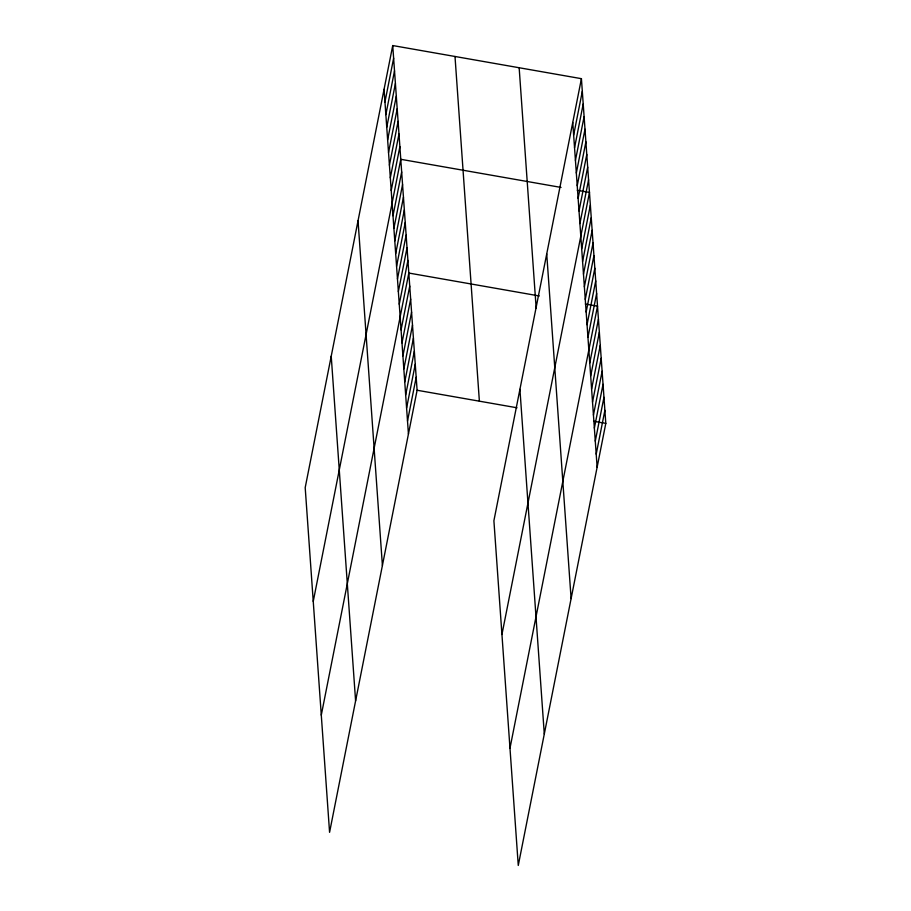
<?xml version="1.0" encoding="UTF-8"?>
<svg xmlns="http://www.w3.org/2000/svg" width="911" height="911" viewBox="0 0 911 911"><rect width="100%" height="100%" fill="white"/><g stroke="black" fill="none" stroke-linecap="round" stroke-linejoin="round"><path stroke-width="1.37" d="M392.732 45.55L305.196 487.624L329.577 832.324L417.101 390.25L392.732 45.55L581.423 78.676L605.804 423.376L518.268 865.45L493.899 520.75L581.423 78.676M384.954 101.986L393.632 58.19M385.843 114.627L394.52 70.83M386.742 127.267L395.42 83.47M387.63 139.907L396.308 96.111M388.53 152.547L397.207 108.751M389.418 165.187L398.096 121.379M390.318 177.827L398.984 134.019M391.206 190.467L399.883 146.66M313.247 601.385L400.772 159.3L561.039 187.427M392.994 215.736L401.671 171.94M393.894 228.376L402.56 184.58M394.782 241.016L403.459 197.22M395.681 253.657L404.347 209.86M396.57 266.297L405.247 222.5M397.469 278.937L406.135 235.14M398.358 291.577L407.035 247.769M399.257 304.217L407.923 260.409M321.287 715.135L408.823 273.049L539.301 295.961M401.068 329.873L409.745 286.077M401.99 342.9L410.656 299.093M402.913 355.916L411.578 312.12M403.835 368.944L412.501 325.136M404.746 381.96L413.423 338.163M405.668 394.987L414.346 351.179M406.591 408.003L415.268 364.206M407.513 421.03L416.19 377.222M573.645 135.113L582.323 91.305M574.545 147.753L583.211 103.945M575.433 160.393L584.11 116.585M576.333 173.033L584.999 129.225M577.221 185.662L585.898 141.865M578.121 198.302L586.786 154.506M579.009 210.942L587.686 167.146M579.908 223.582L588.574 179.786M501.938 634.5L589.474 192.426L577.289 190.285M581.696 248.862L590.362 205.066M582.584 261.503L591.262 217.695M583.484 274.143L592.15 230.335M584.372 286.783L593.05 242.975M585.272 299.423L593.938 255.615M586.16 312.052L594.837 268.255M587.048 324.692L595.726 280.895M587.948 337.332L596.625 293.536M509.978 748.25L597.514 306.176L585.329 304.035M589.759 362.999L598.436 319.192M590.681 376.015L599.358 332.219M591.603 389.043L600.281 345.235M592.526 402.058L601.192 358.262M593.448 415.086L602.114 371.278M594.371 428.102L603.036 384.305M595.282 441.129L603.959 397.321M596.204 454.145L604.881 410.349M417.101 390.25L517.027 407.786M593.619 421.235L605.804 423.376M572.757 122.473L597.126 467.172M546.725 253.907L571.106 598.607M519.156 67.744L536.169 308.26M519.919 389.316L544.288 734.015M454.999 56.482L479.38 401.182M384.066 89.346L408.435 434.046M358.034 220.781L382.404 565.48M331.228 356.201L355.597 700.901"/></g></svg>
